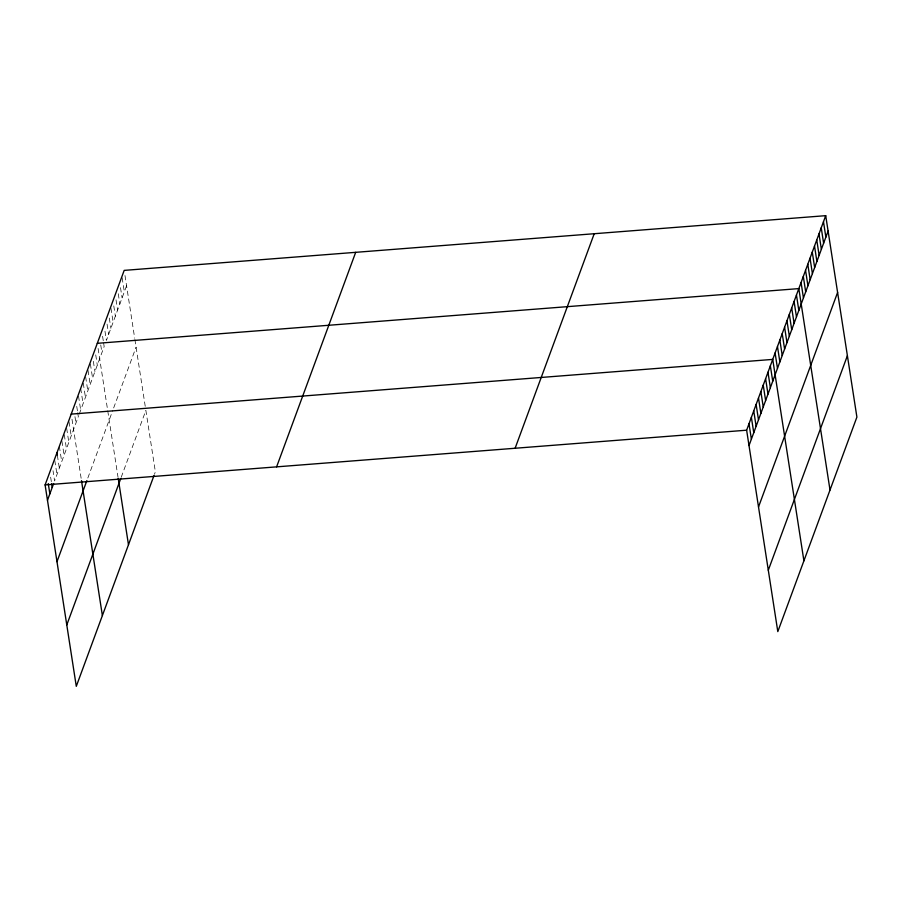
<?xml version="1.0" encoding="UTF-8"?>
<svg xmlns="http://www.w3.org/2000/svg" width="902" height="902" viewBox="0 0 902 902"><rect width="100%" height="100%" fill="white"/><g stroke="black" fill="none" stroke-linecap="round" stroke-linejoin="round"><path stroke-width="0.68" stroke-dasharray="4.51 3.38" d="M79.275 414.052L104.158 346.548L103.572 342.704M126.573 285.765L106.402 340.46L104.812 330.211M87.832 478.015L112.773 410.365M113.663 407.941L136.078 347.157M121.218 477.271L145.865 410.41L155.37 471.802L154.479 474.238M124.983 275.505L134.691 338.205M134.883 339.479L145.278 406.61M122.142 277.748L124.329 291.842M120.507 287.67L122.086 297.919M118.263 293.748L119.853 303.997M116.02 299.825L117.61 310.074M113.776 305.902L115.366 316.151M110.946 308.134L113.122 322.228M109.3 318.056L110.89 328.305M107.056 324.134L108.646 334.383M102.58 336.288L103.369 341.418M100.731 344.936L101.926 352.626M98.093 348.454L117.993 477.023M95.725 354.881L97.303 365.141M93.346 361.319L94.936 371.568M90.38 363.912L92.556 378.006M88.013 370.35L90.189 384.444M85.634 376.788L87.821 390.882M83.266 383.215L85.442 397.32M80.695 388.379L83.074 403.746M78.519 396.091L80.695 410.185M76.738 406.374L77.527 411.492M77.73 412.778L78.327 416.623L54.594 480.98L53.015 470.731M74.956 416.656L75.948 423.061M71.991 419.238L81.304 479.379M69.026 421.832L71.213 435.925M66.658 428.27L68.834 442.363M64.279 434.708L66.466 448.801M61.911 441.146L64.087 455.239M59.34 446.298L61.719 461.677M57.356 455.296L59.34 468.104M54.785 460.448L56.973 474.542M50.636 477.169L51.437 482.288"/><path stroke-width="1.35" d="M154.028 475.455L76.287 686.332L45.1 484.915L124.194 270.386L825.713 215.668L856.9 417.085L777.806 631.614L746.63 430.198L825.713 215.668M47.479 500.283L53.646 483.551M56.984 561.687L86.885 480.586M66.782 624.939L120.767 478.488M276.61 466.853L355.692 252.323M515.121 448.249L594.215 233.731M749.01 445.577L828.104 231.047M758.514 506.969L837.608 292.44M768.301 570.222L847.395 355.692M97.303 343.324L798.822 288.606L830.009 490.023M71.202 414.119L772.732 359.402L803.907 560.818M45.1 484.915L746.63 430.198M823.481 221.745L825.86 237.125M821.237 227.823L823.616 243.202M818.993 233.9L821.372 249.279M816.75 239.977L819.14 255.356M814.517 246.066L816.896 261.433M812.274 252.143L814.653 267.511M810.03 258.22L812.409 273.599M807.786 264.297L810.176 279.676M805.554 270.375L807.933 285.754M803.31 276.452L805.689 291.831M801.066 282.529L803.445 297.908M796.455 295.044L798.834 310.423M794.087 301.482L796.466 316.861M791.708 307.92L794.087 323.288M789.34 314.347L791.719 329.726M786.961 320.785L789.34 336.164M784.593 327.223L786.972 342.602M782.214 333.661L784.605 349.04M779.847 340.099L782.226 355.467M777.479 346.526L779.858 361.905M775.1 352.964L777.479 368.343M770.353 365.84L772.732 381.219M767.985 372.278L770.364 387.646M765.606 378.705L767.985 394.084M763.239 385.143L765.618 400.522M760.86 391.581L763.25 406.96M758.492 398.019L760.871 413.398M756.124 404.457L758.503 419.825M753.745 410.895L756.124 426.263M751.377 417.322L753.756 432.701M748.998 423.76L751.377 439.139M118.196 478.285L128.479 544.74M81.496 480.653L102.377 615.536M56.961 452.736L57.356 455.296M51.628 483.573L52.226 487.418M48.268 483.596L49.858 493.856"/></g></svg>
